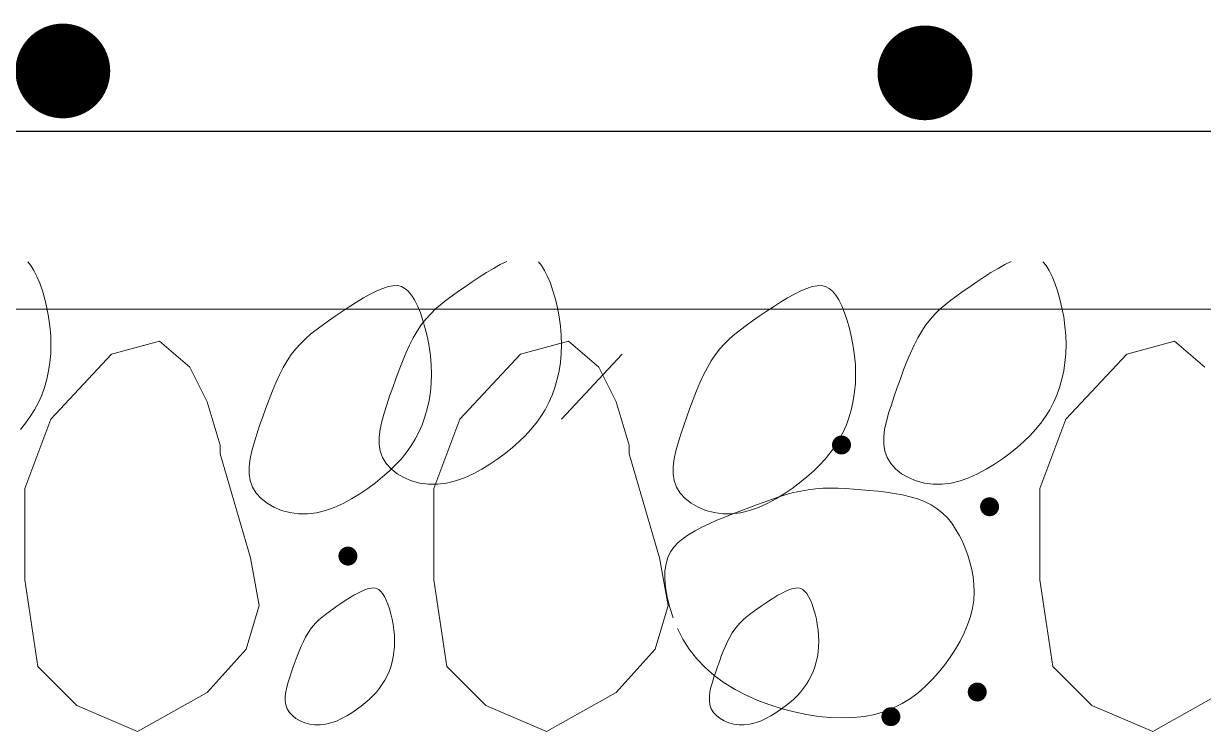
# Model space of a CAD drawing. Extents: x -6361 to -6309, y 575 to 701.
# Drawn here: x -6329.554 to -6328.309, y 654.176 to 654.923 of the extents above; entities that cross this region are included whole.
import ezdxf

# ---------------------------------------------------------------- set-up
doc = ezdxf.new("R2010")
doc.units = 0
doc.header["$MEASUREMENT"] = 0
for name, color, linetype in [('025', 7, 'CONTINUOUS'), ('04', 1, 'CONTINUOUS'), ('HACTH', 8, 'CONTINUOUS')]:
    doc.layers.add(name, color=color, linetype=linetype)

msp = doc.modelspace()

# ---------------------------------------------------------------- linework, layer by layer
at = {"layer": '025'}
msp.add_line((-6327.6127, 654.8094), (-6331.1534, 654.8094), dxfattribs=at)
at = {"layer": '025', "const_width": 0.05}
for points in [[(-6329.5375, 654.8733, 1), (-6329.4875, 654.8733, 1)], [(-6328.6282, 654.8713, 1), (-6328.5782, 654.8713, 1)]]:
    msp.add_lwpolyline(points, format="xyb", close=True, dxfattribs=at)
at = {"layer": '04', "lineweight": 13}
msp.add_line((-6327.4894, 654.6217), (-6332.0034, 654.6217), dxfattribs=at)
at = {"layer": 'HACTH', "lineweight": 13}
for p, q in [((-6329.5494, 654.672), (-6329.5461, 654.668)), ((-6329.5461, 654.668), (-6329.5429, 654.6628)), ((-6329.0583, 654.6649), (-6329.0511, 654.6689)), ((-6329.0511, 654.6689), (-6329.0443, 654.6723)), ((-6329.0109, 654.672), (-6329.0076, 654.668)), ((-6329.0076, 654.668), (-6329.0044, 654.6628)), ((-6328.5261, 654.6649), (-6328.5189, 654.6689)), ((-6328.5189, 654.6689), (-6328.5121, 654.6723)), ((-6328.4787, 654.672), (-6328.4754, 654.668)), ((-6328.4754, 654.668), (-6328.4722, 654.6628)), ((-6329.5429, 654.6628), (-6329.5398, 654.6565)), ((-6329.5398, 654.6565), (-6329.5368, 654.6493)), ((-6329.0808, 654.6507), (-6329.0733, 654.6556)), ((-6329.0733, 654.6556), (-6329.0658, 654.6604)), ((-6329.0658, 654.6604), (-6329.0583, 654.6649)), ((-6329.0044, 654.6628), (-6329.0013, 654.6565)), ((-6329.0013, 654.6565), (-6328.9983, 654.6493)), ((-6328.5486, 654.6507), (-6328.5411, 654.6556)), ((-6328.5411, 654.6556), (-6328.5336, 654.6604)), ((-6328.5336, 654.6604), (-6328.5261, 654.6649)), ((-6328.4722, 654.6628), (-6328.4691, 654.6565)), ((-6328.4691, 654.6565), (-6328.4661, 654.6493)), ((-6329.5368, 654.6493), (-6329.534, 654.6412)), ((-6329.1814, 654.6411), (-6329.1751, 654.6438)), ((-6329.1751, 654.6438), (-6329.1694, 654.6457)), ((-6329.1694, 654.6457), (-6329.1643, 654.6466)), ((-6329.1643, 654.6466), (-6329.1596, 654.6467)), ((-6329.1596, 654.6467), (-6329.1554, 654.6457)), ((-6329.1554, 654.6457), (-6329.1516, 654.6438)), ((-6329.1516, 654.6438), (-6329.1481, 654.6408)), ((-6329.0952, 654.6407), (-6329.0882, 654.6456)), ((-6329.0882, 654.6456), (-6329.0808, 654.6507)), ((-6328.9983, 654.6493), (-6328.9956, 654.6412)), ((-6328.734, 654.6411), (-6328.7277, 654.6438)), ((-6328.7277, 654.6438), (-6328.722, 654.6457)), ((-6328.722, 654.6457), (-6328.7169, 654.6466)), ((-6328.7169, 654.6466), (-6328.7123, 654.6467)), ((-6328.7123, 654.6467), (-6328.7081, 654.6457)), ((-6328.7081, 654.6457), (-6328.7042, 654.6438)), ((-6328.7042, 654.6438), (-6328.7007, 654.6408)), ((-6328.563, 654.6407), (-6328.556, 654.6456)), ((-6328.556, 654.6456), (-6328.5486, 654.6507)), ((-6328.4661, 654.6493), (-6328.4634, 654.6412)), ((-6329.534, 654.6412), (-6329.5315, 654.6325)), ((-6329.5315, 654.6325), (-6329.5293, 654.6232)), ((-6329.2029, 654.6292), (-6329.1954, 654.6337)), ((-6329.1954, 654.6337), (-6329.1882, 654.6377)), ((-6329.1882, 654.6377), (-6329.1814, 654.6411)), ((-6329.1481, 654.6408), (-6329.1447, 654.6368)), ((-6329.1447, 654.6368), (-6329.1415, 654.6316)), ((-6329.1415, 654.6316), (-6329.1384, 654.6254)), ((-6329.114, 654.6265), (-6329.1082, 654.6312)), ((-6329.1082, 654.6312), (-6329.1019, 654.6359)), ((-6329.1019, 654.6359), (-6329.0952, 654.6407)), ((-6328.9956, 654.6412), (-6328.993, 654.6325)), ((-6328.993, 654.6325), (-6328.9909, 654.6232)), ((-6328.7555, 654.6292), (-6328.7481, 654.6337)), ((-6328.7481, 654.6337), (-6328.7409, 654.6377)), ((-6328.7409, 654.6377), (-6328.734, 654.6411)), ((-6328.7007, 654.6408), (-6328.6973, 654.6368)), ((-6328.6973, 654.6368), (-6328.6941, 654.6316)), ((-6328.6941, 654.6316), (-6328.691, 654.6254)), ((-6328.5818, 654.6265), (-6328.576, 654.6312)), ((-6328.576, 654.6312), (-6328.5697, 654.6359)), ((-6328.5697, 654.6359), (-6328.563, 654.6407)), ((-6328.4634, 654.6412), (-6328.4608, 654.6325)), ((-6328.4608, 654.6325), (-6328.4587, 654.6232)), ((-6329.5293, 654.6232), (-6329.5275, 654.6137)), ((-6329.2253, 654.6144), (-6329.2179, 654.6195)), ((-6329.2179, 654.6195), (-6329.2104, 654.6244)), ((-6329.2104, 654.6244), (-6329.2029, 654.6292)), ((-6329.1384, 654.6254), (-6329.1354, 654.6181)), ((-6329.1354, 654.6181), (-6329.1327, 654.61)), ((-6329.1248, 654.6166), (-6329.1196, 654.6217)), ((-6329.1196, 654.6217), (-6329.114, 654.6265)), ((-6328.9909, 654.6232), (-6328.9891, 654.6137)), ((-6328.7779, 654.6144), (-6328.7706, 654.6195)), ((-6328.7706, 654.6195), (-6328.763, 654.6244)), ((-6328.763, 654.6244), (-6328.7555, 654.6292)), ((-6328.691, 654.6254), (-6328.6881, 654.6181)), ((-6328.6881, 654.6181), (-6328.6853, 654.61)), ((-6328.5926, 654.6166), (-6328.5874, 654.6217)), ((-6328.5874, 654.6217), (-6328.5818, 654.6265)), ((-6328.4587, 654.6232), (-6328.4568, 654.6137)), ((-6329.5275, 654.6137), (-6329.5262, 654.6039)), ((-6329.239, 654.6047), (-6329.2324, 654.6095)), ((-6329.2324, 654.6095), (-6329.2253, 654.6144)), ((-6329.1344, 654.6053), (-6329.1297, 654.6112)), ((-6329.1327, 654.61), (-6329.1302, 654.6013)), ((-6329.1297, 654.6112), (-6329.1248, 654.6166)), ((-6328.9891, 654.6137), (-6328.9877, 654.6039)), ((-6328.7916, 654.6047), (-6328.785, 654.6095)), ((-6328.785, 654.6095), (-6328.7779, 654.6144)), ((-6328.6853, 654.61), (-6328.6828, 654.6013)), ((-6328.6021, 654.6053), (-6328.5975, 654.6112)), ((-6328.5975, 654.6112), (-6328.5926, 654.6166)), ((-6328.4568, 654.6137), (-6328.4555, 654.6039)), ((-6329.5262, 654.6039), (-6329.5253, 654.5941)), ((-6329.5253, 654.5941), (-6329.525, 654.5845)), ((-6329.2567, 654.5905), (-6329.2512, 654.5953)), ((-6329.2512, 654.5953), (-6329.2453, 654.6)), ((-6329.2453, 654.6), (-6329.239, 654.6047)), ((-6329.1429, 654.5915), (-6329.1388, 654.5987)), ((-6329.1388, 654.5987), (-6329.1344, 654.6053)), ((-6329.1302, 654.6013), (-6329.128, 654.5921)), ((-6328.9877, 654.6039), (-6328.9868, 654.5941)), ((-6328.9868, 654.5941), (-6328.9866, 654.5845)), ((-6328.8093, 654.5905), (-6328.8038, 654.5953)), ((-6328.8038, 654.5953), (-6328.7979, 654.6)), ((-6328.7979, 654.6), (-6328.7916, 654.6047)), ((-6328.6828, 654.6013), (-6328.6806, 654.5921)), ((-6328.6107, 654.5915), (-6328.6066, 654.5987)), ((-6328.6066, 654.5987), (-6328.6021, 654.6053)), ((-6328.4555, 654.6039), (-6328.4546, 654.5941)), ((-6328.4546, 654.5941), (-6328.4544, 654.5845)), ((-6329.525, 654.5845), (-6329.5253, 654.575)), ((-6329.4611, 654.5743), (-6329.4107, 654.5881)), ((-6329.4107, 654.5881), (-6329.3786, 654.5606)), ((-6329.2668, 654.58), (-6329.2619, 654.5854)), ((-6329.2619, 654.5854), (-6329.2567, 654.5905)), ((-6329.1508, 654.5754), (-6329.1469, 654.5837)), ((-6329.1469, 654.5837), (-6329.1429, 654.5915)), ((-6329.128, 654.5921), (-6329.1262, 654.5825)), ((-6329.1262, 654.5825), (-6329.1248, 654.5727)), ((-6329.0297, 654.5743), (-6328.9793, 654.5881)), ((-6328.9866, 654.5845), (-6328.9868, 654.575)), ((-6328.9793, 654.5881), (-6328.9472, 654.5606)), ((-6328.8194, 654.58), (-6328.8145, 654.5854)), ((-6328.8145, 654.5854), (-6328.8093, 654.5905)), ((-6328.6806, 654.5921), (-6328.6788, 654.5825)), ((-6328.6788, 654.5825), (-6328.6774, 654.5727)), ((-6328.6186, 654.5754), (-6328.6147, 654.5837)), ((-6328.6147, 654.5837), (-6328.6107, 654.5915)), ((-6328.4544, 654.5845), (-6328.4546, 654.575)), ((-6328.3904, 654.5743), (-6328.34, 654.5881)), ((-6328.34, 654.5881), (-6328.3079, 654.5606)), ((-6329.5253, 654.575), (-6329.5262, 654.5657)), ((-6329.5252, 654.5057), (-6329.4611, 654.5743)), ((-6329.2759, 654.5675), (-6329.2715, 654.5741)), ((-6329.2715, 654.5741), (-6329.2668, 654.58)), ((-6329.1544, 654.5667), (-6329.1508, 654.5754)), ((-6329.1248, 654.5727), (-6329.124, 654.563)), ((-6329.0938, 654.5057), (-6329.0297, 654.5743)), ((-6328.9868, 654.575), (-6328.9877, 654.5657)), ((-6328.9867, 654.5057), (-6328.9226, 654.5743)), ((-6328.8285, 654.5675), (-6328.8241, 654.5741)), ((-6328.8241, 654.5741), (-6328.8194, 654.58)), ((-6328.6774, 654.5727), (-6328.6766, 654.563)), ((-6328.6222, 654.5667), (-6328.6186, 654.5754)), ((-6328.4546, 654.575), (-6328.4555, 654.5657)), ((-6328.4545, 654.5057), (-6328.3904, 654.5743)), ((-6329.5275, 654.5567), (-6329.5294, 654.5479)), ((-6329.5262, 654.5657), (-6329.5275, 654.5567)), ((-6329.3786, 654.5606), (-6329.3603, 654.524)), ((-6329.2841, 654.5525), (-6329.2801, 654.5603)), ((-6329.2801, 654.5603), (-6329.2759, 654.5675)), ((-6329.1613, 654.5485), (-6329.1579, 654.5577)), ((-6329.1579, 654.5577), (-6329.1544, 654.5667)), ((-6329.124, 654.563), (-6329.1237, 654.5533)), ((-6328.989, 654.5567), (-6328.991, 654.5479)), ((-6328.9877, 654.5657), (-6328.989, 654.5567)), ((-6328.9472, 654.5606), (-6328.9289, 654.524)), ((-6328.8367, 654.5525), (-6328.8327, 654.5603)), ((-6328.8327, 654.5603), (-6328.8285, 654.5675)), ((-6328.6766, 654.563), (-6328.6763, 654.5533)), ((-6328.6291, 654.5485), (-6328.6257, 654.5577)), ((-6328.6257, 654.5577), (-6328.6222, 654.5667)), ((-6328.4568, 654.5567), (-6328.4587, 654.5479)), ((-6328.4555, 654.5657), (-6328.4568, 654.5567)), ((-6329.5294, 654.5479), (-6329.5319, 654.5393)), ((-6329.2915, 654.5355), (-6329.2879, 654.5442)), ((-6329.2879, 654.5442), (-6329.2841, 654.5525)), ((-6329.1646, 654.5393), (-6329.1613, 654.5485)), ((-6329.1239, 654.5438), (-6329.1248, 654.5345)), ((-6329.1237, 654.5533), (-6329.1239, 654.5438)), ((-6328.991, 654.5479), (-6328.9934, 654.5393)), ((-6328.8441, 654.5355), (-6328.8405, 654.5442)), ((-6328.8405, 654.5442), (-6328.8367, 654.5525)), ((-6328.6766, 654.5438), (-6328.6774, 654.5345)), ((-6328.6763, 654.5533), (-6328.6766, 654.5438)), ((-6328.6324, 654.5393), (-6328.6291, 654.5485)), ((-6328.4587, 654.5479), (-6328.4612, 654.5393)), ((-6329.5348, 654.5311), (-6329.5383, 654.5232)), ((-6329.5319, 654.5393), (-6329.5348, 654.5311)), ((-6329.295, 654.5265), (-6329.2915, 654.5355)), ((-6329.1678, 654.5301), (-6329.1646, 654.5393)), ((-6329.1248, 654.5345), (-6329.1262, 654.5255)), ((-6328.9964, 654.5311), (-6328.9998, 654.5232)), ((-6328.9934, 654.5393), (-6328.9964, 654.5311)), ((-6328.8476, 654.5265), (-6328.8441, 654.5355)), ((-6328.6774, 654.5345), (-6328.6788, 654.5255)), ((-6328.6356, 654.5301), (-6328.6324, 654.5393)), ((-6328.4641, 654.5311), (-6328.4676, 654.5232)), ((-6328.4612, 654.5393), (-6328.4641, 654.5311)), ((-6329.5383, 654.5232), (-6329.5423, 654.5156)), ((-6329.3603, 654.524), (-6329.3466, 654.4782)), ((-6329.2984, 654.5173), (-6329.295, 654.5265)), ((-6329.1737, 654.5121), (-6329.1709, 654.521)), ((-6329.1709, 654.521), (-6329.1678, 654.5301)), ((-6329.1262, 654.5255), (-6329.1281, 654.5167)), ((-6328.9998, 654.5232), (-6329.0038, 654.5156)), ((-6328.9289, 654.524), (-6328.9151, 654.4782)), ((-6328.851, 654.5173), (-6328.8476, 654.5265)), ((-6328.6788, 654.5255), (-6328.6807, 654.5167)), ((-6328.6415, 654.5121), (-6328.6386, 654.521)), ((-6328.6386, 654.521), (-6328.6356, 654.5301)), ((-6328.4676, 654.5232), (-6328.4716, 654.5156)), ((-6329.5468, 654.5084), (-6329.5517, 654.5015)), ((-6329.5423, 654.5156), (-6329.5468, 654.5084)), ((-6329.3049, 654.4989), (-6329.3017, 654.5081)), ((-6329.3017, 654.5081), (-6329.2984, 654.5173)), ((-6329.1761, 654.5034), (-6329.1737, 654.5121)), ((-6329.1305, 654.5081), (-6329.1335, 654.4999)), ((-6329.1281, 654.5167), (-6329.1305, 654.5081)), ((-6329.0083, 654.5084), (-6329.0132, 654.5015)), ((-6329.0038, 654.5156), (-6329.0083, 654.5084)), ((-6328.8575, 654.4989), (-6328.8543, 654.5081)), ((-6328.8543, 654.5081), (-6328.851, 654.5173)), ((-6328.6831, 654.5081), (-6328.6861, 654.4999)), ((-6328.6807, 654.5167), (-6328.6831, 654.5081)), ((-6328.6439, 654.5034), (-6328.6415, 654.5121)), ((-6328.4761, 654.5084), (-6328.481, 654.5015)), ((-6328.4716, 654.5156), (-6328.4761, 654.5084)), ((-6329.5517, 654.5015), (-6329.5572, 654.4948)), ((-6329.5527, 654.4325), (-6329.5252, 654.5057)), ((-6329.308, 654.4898), (-6329.3049, 654.4989)), ((-6329.1789, 654.487), (-6329.1779, 654.4951)), ((-6329.1779, 654.4951), (-6329.1761, 654.5034)), ((-6329.1335, 654.4999), (-6329.1369, 654.492)), ((-6329.1213, 654.4325), (-6329.0938, 654.5057)), ((-6329.0187, 654.4948), (-6329.0247, 654.4883)), ((-6329.0132, 654.5015), (-6329.0187, 654.4948)), ((-6328.8606, 654.4898), (-6328.8575, 654.4989)), ((-6328.6861, 654.4999), (-6328.6896, 654.492)), ((-6328.6467, 654.487), (-6328.6457, 654.4951)), ((-6328.6457, 654.4951), (-6328.6439, 654.5034)), ((-6328.4865, 654.4948), (-6328.4925, 654.4883)), ((-6328.481, 654.5015), (-6328.4865, 654.4948)), ((-6328.482, 654.4325), (-6328.4545, 654.5057)), ((-6329.3108, 654.4809), (-6329.308, 654.4898)), ((-6329.1789, 654.4793), (-6329.1789, 654.487)), ((-6329.1409, 654.4845), (-6329.1454, 654.4772)), ((-6329.1369, 654.492), (-6329.1409, 654.4845)), ((-6329.0312, 654.482), (-6329.0381, 654.4758)), ((-6329.0247, 654.4883), (-6329.0312, 654.482)), ((-6328.8634, 654.4809), (-6328.8606, 654.4898)), ((-6328.6935, 654.4845), (-6328.698, 654.4772)), ((-6328.6896, 654.492), (-6328.6935, 654.4845)), ((-6328.6467, 654.4793), (-6328.6467, 654.487)), ((-6328.499, 654.482), (-6328.5059, 654.4758)), ((-6328.4925, 654.4883), (-6328.499, 654.482)), ((-6329.3466, 654.4782), (-6329.3466, 654.4691)), ((-6329.3466, 654.4691), (-6329.3145, 654.3592)), ((-6329.315, 654.4639), (-6329.3132, 654.4723)), ((-6329.3132, 654.4723), (-6329.3108, 654.4809)), ((-6329.1778, 654.472), (-6329.1789, 654.4793)), ((-6329.1754, 654.4652), (-6329.1778, 654.472)), ((-6329.1504, 654.4703), (-6329.1558, 654.4636)), ((-6329.1454, 654.4772), (-6329.1504, 654.4703)), ((-6329.0456, 654.4698), (-6329.0536, 654.4639)), ((-6329.0381, 654.4758), (-6329.0456, 654.4698)), ((-6328.9151, 654.4782), (-6328.9151, 654.4691)), ((-6328.9151, 654.4691), (-6328.8831, 654.3592)), ((-6328.8676, 654.4639), (-6328.8658, 654.4723)), ((-6328.8658, 654.4723), (-6328.8634, 654.4809)), ((-6328.703, 654.4703), (-6328.7084, 654.4636)), ((-6328.698, 654.4772), (-6328.703, 654.4703)), ((-6328.6456, 654.472), (-6328.6467, 654.4793)), ((-6328.6432, 654.4652), (-6328.6456, 654.472)), ((-6328.5134, 654.4698), (-6328.5214, 654.4639)), ((-6328.5059, 654.4758), (-6328.5134, 654.4698)), ((-6329.316, 654.4558), (-6329.315, 654.4639)), ((-6329.1715, 654.4589), (-6329.1754, 654.4652)), ((-6329.1663, 654.4532), (-6329.1715, 654.4589)), ((-6329.1618, 654.4571), (-6329.1683, 654.4508)), ((-6329.1558, 654.4636), (-6329.1618, 654.4571)), ((-6329.062, 654.4581), (-6329.0707, 654.4528)), ((-6329.0536, 654.4639), (-6329.062, 654.4581)), ((-6328.8686, 654.4558), (-6328.8676, 654.4639)), ((-6328.7144, 654.4571), (-6328.7209, 654.4508)), ((-6328.7084, 654.4636), (-6328.7144, 654.4571)), ((-6328.6393, 654.4589), (-6328.6432, 654.4652)), ((-6328.6341, 654.4532), (-6328.6393, 654.4589)), ((-6328.5298, 654.4581), (-6328.5385, 654.4528)), ((-6328.5214, 654.4639), (-6328.5298, 654.4581)), ((-6329.316, 654.4481), (-6329.316, 654.4558)), ((-6329.3149, 654.4409), (-6329.316, 654.4481)), ((-6329.1753, 654.4447), (-6329.1827, 654.4386)), ((-6329.1683, 654.4508), (-6329.1753, 654.4447)), ((-6329.16, 654.4482), (-6329.1663, 654.4532)), ((-6329.1527, 654.444), (-6329.16, 654.4482)), ((-6329.1446, 654.4406), (-6329.1527, 654.444)), ((-6329.089, 654.4438), (-6329.0984, 654.4405)), ((-6329.0798, 654.448), (-6329.089, 654.4438)), ((-6329.0707, 654.4528), (-6329.0798, 654.448)), ((-6328.8687, 654.4481), (-6328.8686, 654.4558)), ((-6328.8676, 654.4409), (-6328.8687, 654.4481)), ((-6328.7279, 654.4447), (-6328.7354, 654.4386)), ((-6328.7209, 654.4508), (-6328.7279, 654.4447)), ((-6328.6278, 654.4482), (-6328.6341, 654.4532)), ((-6328.6205, 654.444), (-6328.6278, 654.4482)), ((-6328.6124, 654.4406), (-6328.6205, 654.444)), ((-6328.5568, 654.4438), (-6328.5662, 654.4405)), ((-6328.5476, 654.448), (-6328.5568, 654.4438)), ((-6328.5385, 654.4528), (-6328.5476, 654.448)), ((-6329.5527, 654.3363), (-6329.5527, 654.4325)), ((-6329.3125, 654.434), (-6329.3149, 654.4409)), ((-6329.3086, 654.4277), (-6329.3125, 654.434)), ((-6329.1907, 654.4327), (-6329.1991, 654.4269)), ((-6329.1827, 654.4386), (-6329.1907, 654.4327)), ((-6329.1359, 654.4383), (-6329.1446, 654.4406)), ((-6329.1268, 654.437), (-6329.1359, 654.4383)), ((-6329.1174, 654.437), (-6329.1268, 654.437)), ((-6329.1213, 654.3363), (-6329.1213, 654.4325)), ((-6329.1079, 654.4382), (-6329.1174, 654.437)), ((-6329.0984, 654.4405), (-6329.1079, 654.4382)), ((-6328.8651, 654.434), (-6328.8676, 654.4409)), ((-6328.8613, 654.4277), (-6328.8651, 654.434)), ((-6328.7433, 654.4327), (-6328.7517, 654.4269)), ((-6328.7354, 654.4386), (-6328.7433, 654.4327)), ((-6328.7264, 654.4313), (-6328.7341, 654.4299)), ((-6328.7186, 654.4322), (-6328.7264, 654.4313)), ((-6328.7108, 654.4328), (-6328.7186, 654.4322)), ((-6328.7028, 654.433), (-6328.7108, 654.4328)), ((-6328.6948, 654.4329), (-6328.7028, 654.433)), ((-6328.6866, 654.4326), (-6328.6948, 654.4329)), ((-6328.6784, 654.432), (-6328.6866, 654.4326)), ((-6328.67, 654.4313), (-6328.6784, 654.432)), ((-6328.6615, 654.4305), (-6328.67, 654.4313)), ((-6328.6037, 654.4383), (-6328.6124, 654.4406)), ((-6328.5946, 654.437), (-6328.6037, 654.4383)), ((-6328.5852, 654.437), (-6328.5946, 654.437)), ((-6328.5757, 654.4382), (-6328.5852, 654.437)), ((-6328.5662, 654.4405), (-6328.5757, 654.4382)), ((-6328.482, 654.3363), (-6328.482, 654.4325)), ((-6329.3034, 654.422), (-6329.3086, 654.4277)), ((-6329.2971, 654.417), (-6329.3034, 654.422)), ((-6329.2079, 654.4216), (-6329.2169, 654.4168)), ((-6329.1991, 654.4269), (-6329.2079, 654.4216)), ((-6328.8561, 654.422), (-6328.8613, 654.4277)), ((-6328.8497, 654.417), (-6328.8561, 654.422)), ((-6328.7649, 654.4211), (-6328.7728, 654.4183)), ((-6328.7605, 654.4216), (-6328.7695, 654.4168)), ((-6328.7571, 654.4238), (-6328.7649, 654.4211)), ((-6328.7517, 654.4269), (-6328.7605, 654.4216)), ((-6328.7494, 654.4261), (-6328.7571, 654.4238)), ((-6328.7417, 654.4282), (-6328.7494, 654.4261)), ((-6328.7341, 654.4299), (-6328.7417, 654.4282)), ((-6328.6528, 654.4296), (-6328.6615, 654.4305)), ((-6328.6442, 654.4286), (-6328.6528, 654.4296)), ((-6328.6355, 654.4273), (-6328.6442, 654.4286)), ((-6328.627, 654.4258), (-6328.6355, 654.4273)), ((-6328.6188, 654.4239), (-6328.627, 654.4258)), ((-6328.6109, 654.4215), (-6328.6188, 654.4239)), ((-6328.6035, 654.4187), (-6328.6109, 654.4215)), ((-6329.2898, 654.4128), (-6329.2971, 654.417)), ((-6329.2817, 654.4094), (-6329.2898, 654.4128)), ((-6329.273, 654.4071), (-6329.2817, 654.4094)), ((-6329.2639, 654.4059), (-6329.273, 654.4071)), ((-6329.245, 654.407), (-6329.2545, 654.4058)), ((-6329.2356, 654.4093), (-6329.245, 654.407)), ((-6329.2262, 654.4126), (-6329.2356, 654.4093)), ((-6329.2169, 654.4168), (-6329.2262, 654.4126)), ((-6328.8424, 654.4128), (-6328.8497, 654.417)), ((-6328.8343, 654.4094), (-6328.8424, 654.4128)), ((-6328.8256, 654.4071), (-6328.8343, 654.4094)), ((-6328.8165, 654.4059), (-6328.8256, 654.4071)), ((-6328.7976, 654.407), (-6328.8071, 654.4058)), ((-6328.7974, 654.409), (-6328.8059, 654.4058)), ((-6328.7882, 654.4093), (-6328.7976, 654.407)), ((-6328.789, 654.4122), (-6328.7974, 654.409)), ((-6328.7808, 654.4153), (-6328.789, 654.4122)), ((-6328.7788, 654.4126), (-6328.7882, 654.4093)), ((-6328.7728, 654.4183), (-6328.7808, 654.4153)), ((-6328.7695, 654.4168), (-6328.7788, 654.4126)), ((-6328.5966, 654.4153), (-6328.6035, 654.4187)), ((-6328.5903, 654.4112), (-6328.5966, 654.4153)), ((-6328.5847, 654.4066), (-6328.5903, 654.4112)), ((-6328.5795, 654.4015), (-6328.5847, 654.4066)), ((-6329.2545, 654.4058), (-6329.2639, 654.4059)), ((-6328.8307, 654.3954), (-6328.8385, 654.3917)), ((-6328.8227, 654.399), (-6328.8307, 654.3954)), ((-6328.8143, 654.4024), (-6328.8227, 654.399)), ((-6328.8071, 654.4058), (-6328.8165, 654.4059)), ((-6328.8059, 654.4058), (-6328.8143, 654.4024)), ((-6328.5749, 654.3958), (-6328.5795, 654.4015)), ((-6328.5708, 654.3898), (-6328.5749, 654.3958)), ((-6328.8523, 654.384), (-6328.8583, 654.3799)), ((-6328.8457, 654.3879), (-6328.8523, 654.384)), ((-6328.8385, 654.3917), (-6328.8457, 654.3879)), ((-6328.5671, 654.3833), (-6328.5708, 654.3898)), ((-6328.5637, 654.3765), (-6328.5671, 654.3833)), ((-6328.8679, 654.3708), (-6328.8715, 654.3656)), ((-6328.8635, 654.3755), (-6328.8679, 654.3708)), ((-6328.8583, 654.3799), (-6328.8635, 654.3755)), ((-6328.5607, 654.3695), (-6328.5637, 654.3765)), ((-6328.558, 654.3622), (-6328.5607, 654.3695)), ((-6329.3145, 654.3592), (-6329.3053, 654.3089)), ((-6328.8831, 654.3592), (-6328.8739, 654.3089)), ((-6328.8743, 654.3598), (-6328.8763, 654.3532)), ((-6328.8715, 654.3656), (-6328.8743, 654.3598)), ((-6328.5557, 654.3548), (-6328.558, 654.3622)), ((-6328.8774, 654.3458), (-6328.8775, 654.3375)), ((-6328.8763, 654.3532), (-6328.8774, 654.3458)), ((-6328.5537, 654.3471), (-6328.5557, 654.3548)), ((-6328.5523, 654.3393), (-6328.5537, 654.3471)), ((-6329.5389, 654.2448), (-6329.5527, 654.3363)), ((-6329.1075, 654.2448), (-6329.1213, 654.3363)), ((-6328.8775, 654.3375), (-6328.8768, 654.3281)), ((-6328.5515, 654.3312), (-6328.5523, 654.3393)), ((-6328.4682, 654.2448), (-6328.482, 654.3363)), ((-6329.2101, 654.3171), (-6329.2056, 654.3198)), ((-6329.2056, 654.3198), (-6329.2013, 654.3222)), ((-6329.2013, 654.3222), (-6329.1972, 654.3242)), ((-6329.1972, 654.3242), (-6329.1934, 654.3258)), ((-6329.1934, 654.3258), (-6329.19, 654.327)), ((-6329.19, 654.327), (-6329.1869, 654.3275)), ((-6329.1869, 654.3275), (-6329.1841, 654.3276)), ((-6329.1841, 654.3276), (-6329.1816, 654.327)), ((-6329.1816, 654.327), (-6329.1793, 654.3258)), ((-6329.1793, 654.3258), (-6329.1772, 654.324)), ((-6329.1772, 654.324), (-6329.1752, 654.3216)), ((-6329.1752, 654.3216), (-6329.1732, 654.3185)), ((-6328.8768, 654.3281), (-6328.8751, 654.3179)), ((-6328.7627, 654.3171), (-6328.7582, 654.3198)), ((-6328.7582, 654.3198), (-6328.7539, 654.3222)), ((-6328.7539, 654.3222), (-6328.7498, 654.3242)), ((-6328.7498, 654.3242), (-6328.746, 654.3258)), ((-6328.746, 654.3258), (-6328.7426, 654.327)), ((-6328.7426, 654.327), (-6328.7395, 654.3275)), ((-6328.7395, 654.3275), (-6328.7367, 654.3276)), ((-6328.7367, 654.3276), (-6328.7342, 654.327)), ((-6328.7342, 654.327), (-6328.7319, 654.3258)), ((-6328.7319, 654.3258), (-6328.7298, 654.324)), ((-6328.7298, 654.324), (-6328.7278, 654.3216)), ((-6328.7278, 654.3216), (-6328.7259, 654.3185)), ((-6328.5518, 654.3147), (-6328.5513, 654.3231)), ((-6328.5513, 654.3231), (-6328.5515, 654.3312)), ((-6329.3053, 654.3089), (-6329.3191, 654.2631)), ((-6329.2278, 654.3052), (-6329.2235, 654.3082)), ((-6329.2235, 654.3082), (-6329.2191, 654.3112)), ((-6329.2191, 654.3112), (-6329.2146, 654.3142)), ((-6329.2146, 654.3142), (-6329.2101, 654.3171)), ((-6329.1732, 654.3185), (-6329.1714, 654.3148)), ((-6329.1714, 654.3148), (-6329.1696, 654.3104)), ((-6329.1696, 654.3104), (-6329.1679, 654.3056)), ((-6328.8739, 654.3089), (-6328.8877, 654.2631)), ((-6328.8751, 654.3179), (-6328.8724, 654.3071)), ((-6328.8724, 654.3071), (-6328.8687, 654.296)), ((-6328.7804, 654.3052), (-6328.7761, 654.3082)), ((-6328.7761, 654.3082), (-6328.7717, 654.3112)), ((-6328.7717, 654.3112), (-6328.7672, 654.3142)), ((-6328.7672, 654.3142), (-6328.7627, 654.3171)), ((-6328.7259, 654.3185), (-6328.724, 654.3148)), ((-6328.724, 654.3148), (-6328.7222, 654.3104)), ((-6328.7222, 654.3104), (-6328.7206, 654.3056)), ((-6328.5531, 654.3062), (-6328.5518, 654.3147)), ((-6329.2424, 654.2939), (-6329.239, 654.2968)), ((-6329.239, 654.2968), (-6329.2355, 654.2996)), ((-6329.2355, 654.2996), (-6329.2317, 654.3024)), ((-6329.2317, 654.3024), (-6329.2278, 654.3052)), ((-6329.1679, 654.3056), (-6329.1664, 654.3003)), ((-6329.1664, 654.3003), (-6329.1651, 654.2948)), ((-6329.1651, 654.2948), (-6329.164, 654.289)), ((-6328.795, 654.2939), (-6328.7917, 654.2968)), ((-6328.7917, 654.2968), (-6328.7881, 654.2996)), ((-6328.7881, 654.2996), (-6328.7844, 654.3024)), ((-6328.7844, 654.3024), (-6328.7804, 654.3052)), ((-6328.7206, 654.3056), (-6328.7191, 654.3003)), ((-6328.7191, 654.3003), (-6328.7177, 654.2948)), ((-6328.7177, 654.2948), (-6328.7167, 654.289)), ((-6328.5582, 654.2888), (-6328.5552, 654.2975)), ((-6328.5552, 654.2975), (-6328.5531, 654.3062)), ((-6329.2539, 654.2801), (-6329.2512, 654.284)), ((-6329.2512, 654.284), (-6329.2484, 654.2875)), ((-6329.2484, 654.2875), (-6329.2455, 654.2908)), ((-6329.2455, 654.2908), (-6329.2424, 654.2939)), ((-6329.164, 654.289), (-6329.1632, 654.2832)), ((-6329.1632, 654.2832), (-6329.1627, 654.2773)), ((-6328.8641, 654.2847), (-6328.8584, 654.2736)), ((-6328.8065, 654.2801), (-6328.8038, 654.284)), ((-6328.8038, 654.284), (-6328.801, 654.2875)), ((-6328.801, 654.2875), (-6328.7981, 654.2908)), ((-6328.7981, 654.2908), (-6328.795, 654.2939)), ((-6328.7167, 654.289), (-6328.7158, 654.2832)), ((-6328.7158, 654.2832), (-6328.7153, 654.2773)), ((-6328.5618, 654.2801), (-6328.5582, 654.2888)), ((-6329.2611, 654.2661), (-6329.2588, 654.2711)), ((-6329.2588, 654.2711), (-6329.2564, 654.2757)), ((-6329.2564, 654.2757), (-6329.2539, 654.2801)), ((-6329.1627, 654.2773), (-6329.1625, 654.2715)), ((-6329.1625, 654.2715), (-6329.1627, 654.2658)), ((-6328.8584, 654.2736), (-6328.8517, 654.2629)), ((-6328.8137, 654.2661), (-6328.8114, 654.2711)), ((-6328.8114, 654.2711), (-6328.809, 654.2757)), ((-6328.809, 654.2757), (-6328.8065, 654.2801)), ((-6328.7153, 654.2773), (-6328.7152, 654.2715)), ((-6328.7152, 654.2715), (-6328.7153, 654.2658)), ((-6328.5711, 654.2628), (-6328.5662, 654.2714)), ((-6328.5662, 654.2714), (-6328.5618, 654.2801)), ((-6329.3191, 654.2631), (-6329.3603, 654.2173)), ((-6329.2654, 654.2555), (-6329.2632, 654.2608)), ((-6329.2632, 654.2608), (-6329.2611, 654.2661)), ((-6329.1632, 654.2603), (-6329.164, 654.2548)), ((-6329.1627, 654.2658), (-6329.1632, 654.2603)), ((-6328.8877, 654.2631), (-6328.9289, 654.2173)), ((-6328.8517, 654.2629), (-6328.8439, 654.2528)), ((-6328.818, 654.2555), (-6328.8159, 654.2608)), ((-6328.8159, 654.2608), (-6328.8137, 654.2661)), ((-6328.7158, 654.2603), (-6328.7166, 654.2548)), ((-6328.7153, 654.2658), (-6328.7158, 654.2603)), ((-6328.5766, 654.2544), (-6328.5711, 654.2628)), ((-6329.4977, 654.2036), (-6329.5389, 654.2448)), ((-6329.2694, 654.2444), (-6329.2674, 654.2499)), ((-6329.2674, 654.2499), (-6329.2654, 654.2555)), ((-6329.1652, 654.2496), (-6329.1666, 654.2444)), ((-6329.164, 654.2548), (-6329.1652, 654.2496)), ((-6329.0663, 654.2036), (-6329.1075, 654.2448)), ((-6328.8439, 654.2528), (-6328.8351, 654.2435)), ((-6328.822, 654.2444), (-6328.82, 654.2499)), ((-6328.82, 654.2499), (-6328.818, 654.2555)), ((-6328.7178, 654.2496), (-6328.7193, 654.2444)), ((-6328.7166, 654.2548), (-6328.7178, 654.2496)), ((-6328.589, 654.2383), (-6328.5826, 654.2462)), ((-6328.5826, 654.2462), (-6328.5766, 654.2544)), ((-6328.427, 654.2036), (-6328.4682, 654.2448)), ((-6329.2748, 654.2281), (-6329.2731, 654.2334)), ((-6329.2731, 654.2334), (-6329.2713, 654.2389)), ((-6329.2713, 654.2389), (-6329.2694, 654.2444)), ((-6329.1705, 654.2348), (-6329.1729, 654.2302)), ((-6329.1684, 654.2395), (-6329.1705, 654.2348)), ((-6329.1666, 654.2444), (-6329.1684, 654.2395)), ((-6328.8351, 654.2435), (-6328.8254, 654.235)), ((-6328.8274, 654.2281), (-6328.8257, 654.2334)), ((-6328.8257, 654.2334), (-6328.8239, 654.2389)), ((-6328.8254, 654.235), (-6328.8148, 654.2273)), ((-6328.8239, 654.2389), (-6328.822, 654.2444)), ((-6328.7231, 654.2348), (-6328.7255, 654.2302)), ((-6328.721, 654.2395), (-6328.7231, 654.2348)), ((-6328.7193, 654.2444), (-6328.721, 654.2395)), ((-6328.5957, 654.2308), (-6328.589, 654.2383)), ((-6329.2773, 654.2179), (-6329.2763, 654.2229)), ((-6329.2763, 654.2229), (-6329.2748, 654.2281)), ((-6329.1785, 654.2217), (-6329.1818, 654.2177)), ((-6329.1756, 654.2259), (-6329.1785, 654.2217)), ((-6329.1729, 654.2302), (-6329.1756, 654.2259)), ((-6328.83, 654.2179), (-6328.8289, 654.2229)), ((-6328.8289, 654.2229), (-6328.8274, 654.2281)), ((-6328.8148, 654.2273), (-6328.8035, 654.2205)), ((-6328.8035, 654.2205), (-6328.7916, 654.2143)), ((-6328.7312, 654.2217), (-6328.7345, 654.2177)), ((-6328.7282, 654.2259), (-6328.7312, 654.2217)), ((-6328.7255, 654.2302), (-6328.7282, 654.2259)), ((-6328.6105, 654.217), (-6328.6029, 654.2237)), ((-6328.6029, 654.2237), (-6328.5957, 654.2308)), ((-6329.3603, 654.2173), (-6329.4336, 654.1761)), ((-6329.278, 654.2084), (-6329.2779, 654.213)), ((-6329.2773, 654.2041), (-6329.278, 654.2084)), ((-6329.2779, 654.213), (-6329.2773, 654.2179)), ((-6329.1893, 654.21), (-6329.1935, 654.2063)), ((-6329.1854, 654.2138), (-6329.1893, 654.21)), ((-6329.1818, 654.2177), (-6329.1854, 654.2138)), ((-6328.9289, 654.2173), (-6329.0022, 654.1761)), ((-6328.8306, 654.213), (-6328.83, 654.2179)), ((-6328.8306, 654.2084), (-6328.8306, 654.213)), ((-6328.8299, 654.2041), (-6328.8306, 654.2084)), ((-6328.7916, 654.2143), (-6328.7793, 654.2089)), ((-6328.7793, 654.2089), (-6328.7667, 654.2042)), ((-6328.7419, 654.21), (-6328.7461, 654.2063)), ((-6328.738, 654.2138), (-6328.7419, 654.21)), ((-6328.7345, 654.2177), (-6328.738, 654.2138)), ((-6328.6271, 654.2056), (-6328.6185, 654.211)), ((-6328.6185, 654.211), (-6328.6105, 654.217)), ((-6328.2896, 654.2173), (-6328.3629, 654.1761)), ((-6329.4336, 654.1761), (-6329.4977, 654.2036)), ((-6329.2758, 654.2), (-6329.2773, 654.2041)), ((-6329.2735, 654.1962), (-6329.2758, 654.2)), ((-6329.2704, 654.1928), (-6329.2735, 654.1962)), ((-6329.2078, 654.1957), (-6329.2131, 654.1925)), ((-6329.2028, 654.1991), (-6329.2078, 654.1957)), ((-6329.198, 654.2027), (-6329.2028, 654.1991)), ((-6329.1935, 654.2063), (-6329.198, 654.2027)), ((-6329.0022, 654.1761), (-6329.0663, 654.2036)), ((-6328.8285, 654.2), (-6328.8299, 654.2041)), ((-6328.8261, 654.1962), (-6328.8285, 654.2)), ((-6328.823, 654.1928), (-6328.8261, 654.1962)), ((-6328.7667, 654.2042), (-6328.7539, 654.2001)), ((-6328.7604, 654.1957), (-6328.7657, 654.1925)), ((-6328.7554, 654.1991), (-6328.7604, 654.1957)), ((-6328.7506, 654.2027), (-6328.7554, 654.1991)), ((-6328.7539, 654.2001), (-6328.741, 654.1968)), ((-6328.7461, 654.2063), (-6328.7506, 654.2027)), ((-6328.741, 654.1968), (-6328.7281, 654.194)), ((-6328.6561, 654.194), (-6328.6459, 654.1971)), ((-6328.6459, 654.1971), (-6328.6362, 654.201)), ((-6328.6362, 654.201), (-6328.6271, 654.2056)), ((-6328.3629, 654.1761), (-6328.427, 654.2036)), ((-6329.2666, 654.1897), (-6329.2704, 654.1928)), ((-6329.2622, 654.1872), (-6329.2666, 654.1897)), ((-6329.2574, 654.1852), (-6329.2622, 654.1872)), ((-6329.2521, 654.1838), (-6329.2574, 654.1852)), ((-6329.2467, 654.1831), (-6329.2521, 654.1838)), ((-6329.241, 654.183), (-6329.2467, 654.1831)), ((-6329.2354, 654.1837), (-6329.241, 654.183)), ((-6329.2297, 654.1851), (-6329.2354, 654.1837)), ((-6329.224, 654.1871), (-6329.2297, 654.1851)), ((-6329.2185, 654.1896), (-6329.224, 654.1871)), ((-6329.2131, 654.1925), (-6329.2185, 654.1896)), ((-6328.8192, 654.1897), (-6328.823, 654.1928)), ((-6328.8148, 654.1872), (-6328.8192, 654.1897)), ((-6328.81, 654.1852), (-6328.8148, 654.1872)), ((-6328.8048, 654.1838), (-6328.81, 654.1852)), ((-6328.7993, 654.1831), (-6328.8048, 654.1838)), ((-6328.7937, 654.183), (-6328.7993, 654.1831)), ((-6328.788, 654.1837), (-6328.7937, 654.183)), ((-6328.7823, 654.1851), (-6328.788, 654.1837)), ((-6328.7766, 654.1871), (-6328.7823, 654.1851)), ((-6328.7711, 654.1896), (-6328.7766, 654.1871)), ((-6328.7657, 654.1925), (-6328.7711, 654.1896)), ((-6328.7281, 654.194), (-6328.7153, 654.192)), ((-6328.7153, 654.192), (-6328.7027, 654.1908)), ((-6328.7027, 654.1908), (-6328.6904, 654.1903)), ((-6328.6904, 654.1903), (-6328.6785, 654.1907)), ((-6328.6785, 654.1907), (-6328.667, 654.1919)), ((-6328.667, 654.1919), (-6328.6561, 654.194))]:
    msp.add_line(p, q, dxfattribs=at)
at = {"layer": 'HACTH', "lineweight": 13, "const_width": 0.01}
for points in [[(-6328.6912, 654.4735, 1), (-6328.6912, 654.4835, 1)], [(-6328.535, 654.4083, 1), (-6328.535, 654.4183, 1)], [(-6329.2118, 654.3562, 1), (-6329.2118, 654.3662, 1)], [(-6328.548, 654.2127, 1), (-6328.548, 654.2227, 1)], [(-6328.6391, 654.1867, 1), (-6328.6391, 654.1967, 1)]]:
    msp.add_lwpolyline(points, format="xyb", close=True, dxfattribs=at)

doc.saveas('drawing.dxf')
